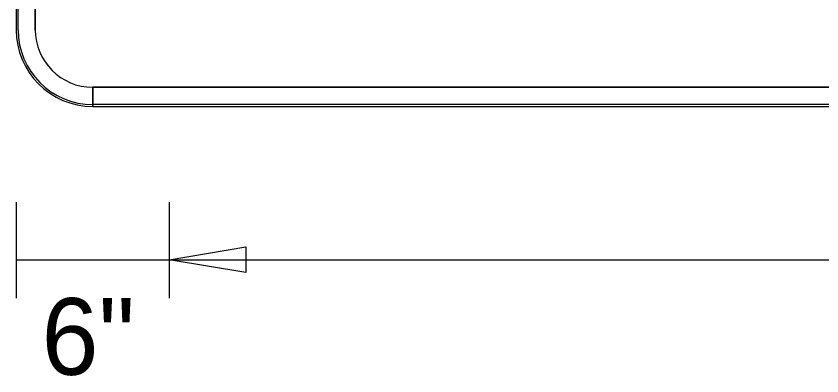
# Model space of a CAD drawing. Extents: x 764 to 1076, y -284 to -242.
# Drawn here: x 862.844 to 865.472, y -249.277 to -248.104 of the extents above; entities that cross this region are included whole.
import ezdxf

# ---------------------------------------------------------------- set-up
doc = ezdxf.new("R2010")
doc.units = 0
for name, color, linetype in [('GSBWFill', 7, 'Continuous'), ('GSColorFill', 7, 'Continuous'), ('GSDims', 7, 'Continuous'), ('GSOutline', 7, 'Continuous')]:
    doc.layers.add(name, color=color, linetype=linetype)

msp = doc.modelspace()

# ---------------------------------------------------------------- linework, layer by layer
at = {"layer": 'GSBWFill'}
for p, q in [((862.8435, -246.6487), (862.8435, -248.1487)), ((862.906, -248.1487), (862.906, -246.6487)), ((863.0935, -248.3987), (863.0935, -248.3362)), ((871.5935, -248.3362), (863.0941, -248.3362)), ((863.0941, -248.3362), (863.0941, -248.3987)), ((863.0941, -248.3987), (871.5935, -248.3987))]:
    msp.add_line(p, q, dxfattribs=at)
for radius in [0.25, 0.1875]:
    msp.add_arc((863.0935, -248.1487), radius, 180, 270, dxfattribs=at)
at = {"layer": 'GSColorFill'}
for p, q in [((862.8435, -246.6487), (862.8435, -248.1487)), ((862.8435, -246.6487), (862.8435, -248.1487)), ((862.8435, -246.6487), (862.8435, -248.1487)), ((862.8498, -248.1487), (862.8498, -246.6487)), ((862.906, -248.1487), (862.906, -246.6487)), ((863.0935, -248.3987), (863.0935, -248.3362)), ((871.5935, -248.3362), (863.0941, -248.3362)), ((863.0941, -248.3362), (863.0941, -248.3987)), ((863.0935, -248.3987), (863.0935, -248.3924)), ((863.0935, -248.3987), (871.5935, -248.3987)), ((871.5935, -248.3924), (863.0936, -248.3924)), ((863.0936, -248.3924), (863.0936, -248.3987)), ((863.0936, -248.3987), (871.5935, -248.3987)), ((863.0941, -248.3987), (871.5935, -248.3987))]:
    msp.add_line(p, q, dxfattribs=at)
for radius in [0.25, 0.25, 0.25, 0.2438, 0.1875]:
    msp.add_arc((863.0935, -248.1487), radius, 180, 270, dxfattribs=at)
at = {"layer": 'GSDims'}
for p, q in [((862.8435, -248.7112), (862.8435, -249.0237)), ((862.8435, -248.7112), (862.8435, -249.0237)), ((863.3427, -248.7112), (863.3427, -249.0237)), ((863.3427, -248.7112), (863.3427, -249.0237)), ((862.8435, -248.8987), (863.3427, -248.8987)), ((863.3427, -248.8987), (871.3443, -248.8987))]:
    msp.add_line(p, q, dxfattribs=at)
msp.add_lwpolyline([(863.3427, -248.8987), (863.5927, -248.857), (863.5927, -248.9403)], close=True, dxfattribs=at)
at = {"layer": 'GSOutline'}
for p, q in [((862.8435, -246.6487), (862.8435, -248.1487)), ((862.906, -246.6487), (862.906, -248.1487)), ((863.0935, -248.3362), (871.5935, -248.3362)), ((863.0935, -248.3987), (871.5935, -248.3987))]:
    msp.add_line(p, q, dxfattribs=at)
for radius in [0.25, 0.1875]:
    msp.add_arc((863.0935, -248.1487), radius, 180, 270, dxfattribs=at)

# ---------------------------------------------------------------- texts
at = {"layer": 'GSDims'}
msp.add_text('6"', height=0.25, dxfattribs=at).set_placement((862.9265, -249.2737))

doc.saveas('drawing.dxf')
